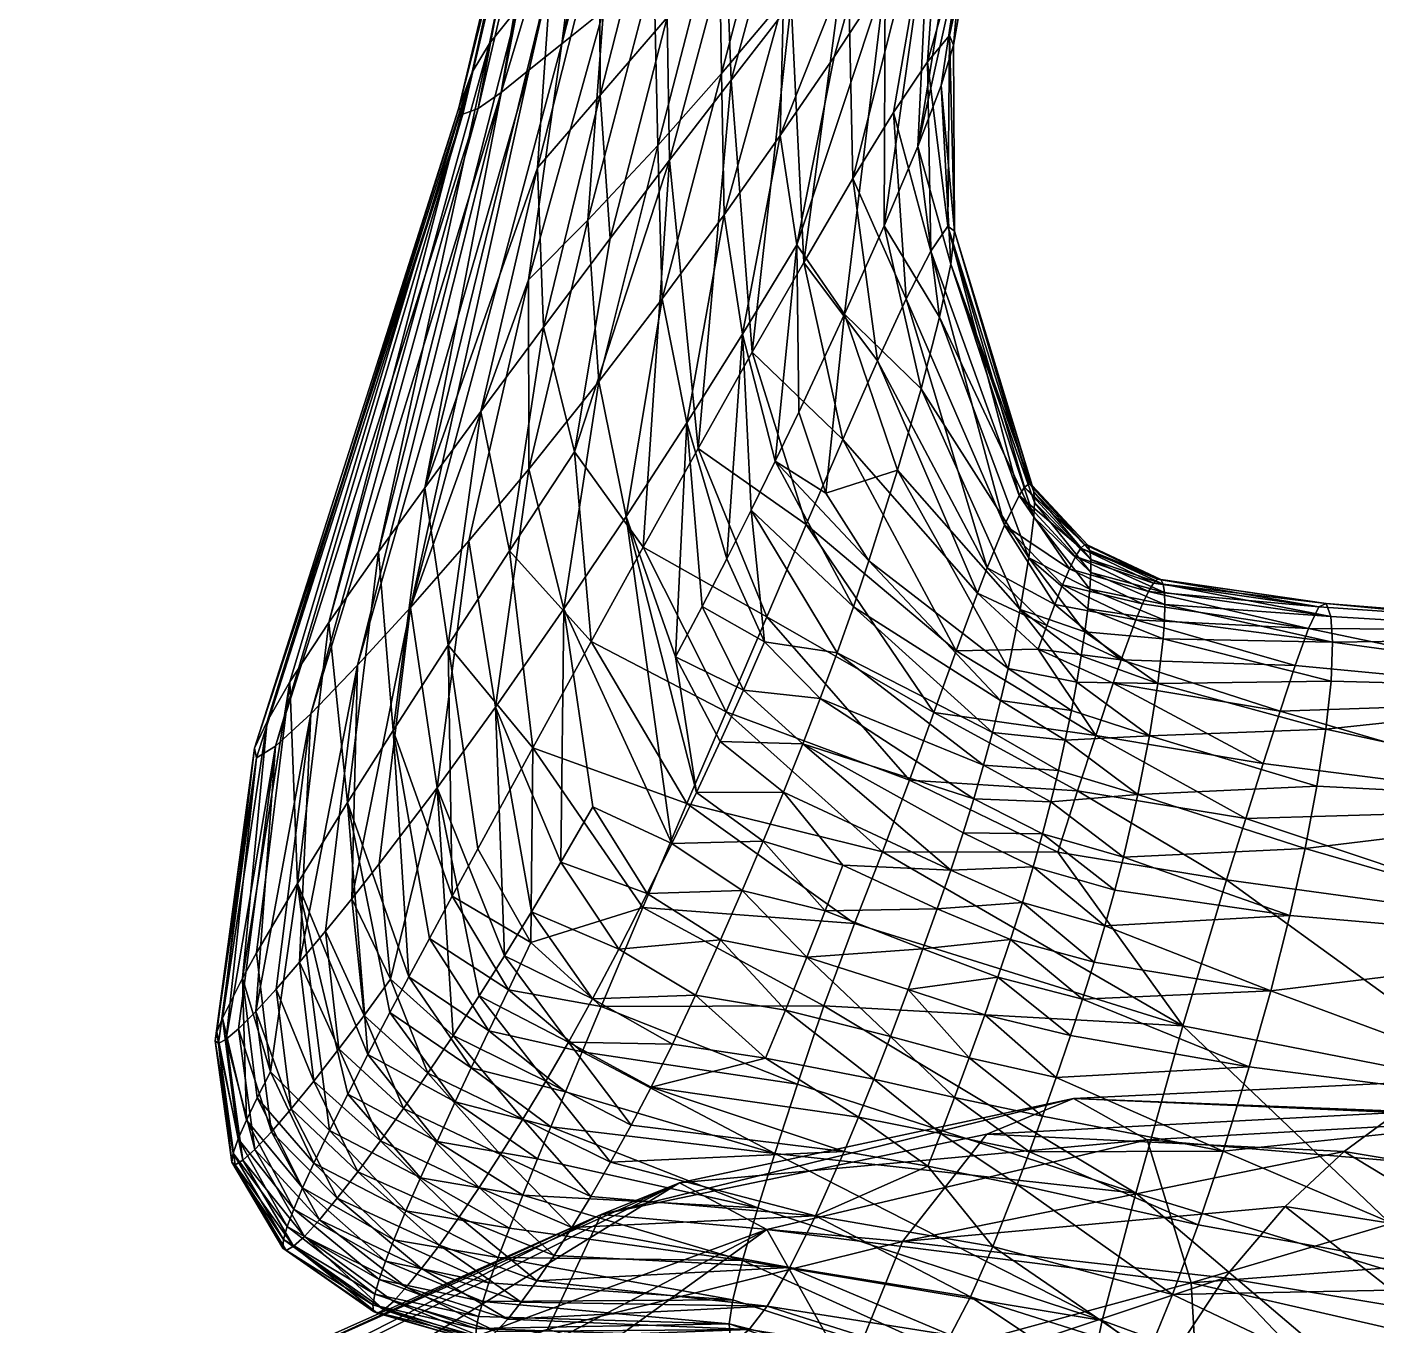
# Model space of a CAD drawing. Extents: x -12.5 to 6.2, y -8.7 to 9.9.
# Drawn here: x -10.926 to -9.309, y -1.106 to 0.45 of the extents above; entities that cross this region are included whole.
import ezdxf

# ---------------------------------------------------------------- set-up
doc = ezdxf.new("R2010")
doc.units = 0
doc.layers.add('OBJ001', color=253, linetype='CONTINUOUS')

# ---------------------------------------------------------------- blocks, each defined once
blk = doc.blocks.new('OBJECT__0')
at = {"layer": 'OBJ001', "color": 253}
mesh = blk.add_polyface(dxfattribs=at)
corners = [(-9.872267, 0.124284, -5.725102), (-9.754436, -0.147262, -5.698714), (-9.775391, -0.198514, -5.782988), (-9.906649, 0.04991, -5.815038), (-9.826219, 0.70422, -5.703445), (-9.887746, 0.347299, -5.71381), (-9.936224, 0.268177, -5.801854), (-9.942705, 0.564063, -5.870748), (-9.887442, 0.777776, -5.874306), (-9.822484, 0.21134, -5.506676), (-9.846994, 0.40839, -5.608108), (-9.820407, 0.439757, -5.490542), (-9.842976, 0.181325, -5.620259), (-9.737098, -0.111833, -5.605608), (-9.730367, -0.101883, -5.557552), (-9.790155, 0.607119, -5.487149), (-9.756562, 0.772588, -5.485743), (-9.818706, 0.16583, -5.281131), (-9.814587, 0.205138, -5.391567), (-9.830245, 0.379681, -5.258142), (-9.815495, 0.428384, -5.370995), (-9.721516, -0.099703, -5.460986), (-9.725158, -0.097813, -5.509243), (-9.718751, -0.120018, -5.366198), (-9.719397, -0.107222, -5.413174), (-9.804874, 0.548971, -5.25709), (-9.786304, 0.595266, -5.368842), (-9.730666, 0.907483, -5.262566), (-9.75234, 0.762653, -5.370035), (-9.85456, 0.016049, -5.085763), (-9.832313, 0.101915, -5.180004), (-9.898805, 0.211799, -5.067157), (-9.858541, 0.306664, -5.158169), (-9.719531, -0.1377, -5.320493), (-9.725207, -0.186472, -5.233083), (-9.800114, 0.666654, -5.16003), (-9.844839, 0.591577, -5.068467), (-9.792981, 0.797734, -5.066826), (-9.882618, -0.081258, -5.00405), (-9.946138, 0.105695, -4.989202), (-9.89751, 0.507624, -4.990324), (-9.838696, 0.727135, -4.985512), (-9.893756, 0.647723, -4.916648)]
mesh.append_faces([[corners[k] for k in face] for face in [(0, 1, 2), (2, 3, 0), (4, 5, 6), (4, 7, 8), (9, 10, 11), (12, 10, 9), (12, 5, 10), (0, 5, 12), (12, 13, 1), (1, 0, 12), (9, 14, 13), (13, 12, 9), (15, 11, 10), (4, 16, 15), (10, 5, 4), (4, 15, 10), (17, 18, 19), (20, 19, 18), (18, 11, 20), (9, 11, 18), (18, 21, 22), (22, 14, 9), (22, 9, 18), (17, 23, 24), (24, 21, 18), (24, 18, 17), (25, 26, 27), (26, 15, 28), (20, 11, 26), (15, 26, 11), (19, 20, 25), (26, 25, 20), (29, 30, 31), (32, 31, 30), (30, 17, 32), (19, 32, 17), (33, 23, 17), (33, 17, 30), (34, 33, 30), (34, 30, 29), (25, 35, 32), (32, 19, 25), (35, 36, 32), (31, 32, 36), (36, 35, 37), (38, 29, 39), (36, 40, 31), (40, 36, 41), (41, 42, 40)]])
mesh = blk.add_polyface(dxfattribs=at)
corners = [(-10.357681, 0.371314, -5.16264), (-10.324139, 0.39865, -5.060157), (-10.243895, 0.750991, -5.085582), (-10.385517, 0.35227, -5.276878), (-10.300426, 0.717692, -5.286845), (-10.403819, 0.345656, -5.391232), (-10.317416, 0.713368, -5.392023), (-10.408372, 0.35312, -5.506808), (-10.321628, 0.719179, -5.498384), (-10.305796, 0.751756, -5.687212), (-10.392472, 0.395902, -5.710828), (-10.371652, 0.430274, -5.813048), (-10.291758, 0.776066, -5.783026), (-10.338043, 0.47209, -5.903534), (-10.267258, 0.804578, -5.870675), (-10.29779, 0.515978, -5.967305), (-10.239957, 0.574862, -6.016497), (-10.314291, 0.281069, -6.010113), (-10.201192, 0.856043, -5.963704), (-10.15881, 0.461306, -6.041862), (-10.168622, 0.645489, -6.043569), (-10.090163, 0.724045, -6.047972), (-10.238983, 0.368278, -6.036108), (-9.987285, 0.830549, -6.014533), (-10.016634, 0.627375, -5.993024), (-10.088055, 0.543778, -6.027273), (-10.021196, 0.794954, -6.030839), (-10.156075, 0.290146, -6.011989), (-10.082235, 0.386432, -5.981436), (-9.942705, 0.564063, -5.870748), (-9.995221, 0.167732, -5.883202), (-10.010309, 0.478888, -5.934094), (-9.949182, 0.706251, -5.941526), (-9.887442, 0.777776, -5.874306), (-9.936224, 0.268177, -5.801854), (-9.826219, 0.70422, -5.703445), (-9.95869, 0.414338, -4.925183), (-9.89751, 0.507624, -4.990324), (-9.893756, 0.647723, -4.916648), (-10.023253, 0.3198, -4.8784), (-10.019585, 0.48276, -4.833057), (-9.889042, 0.810229, -4.864254), (-9.951045, 0.738647, -4.828201), (-10.169913, 0.307959, -4.823442), (-10.093687, 0.394064, -4.818085), (-10.096958, 0.591144, -4.815442), (-10.02324, 0.662548, -4.810778), (-10.174918, 0.520756, -4.847275), (-10.235226, 0.469801, -4.901889), (-10.25397, 0.218224, -4.85209), (-10.073409, 0.858407, -4.855932), (-10.142106, 0.814711, -4.900904), (-10.195277, 0.783571, -4.96674), (-10.214494, 0.771342, -5.00441), (-10.285008, 0.429828, -4.975474)]
mesh.append_faces([[corners[k] for k in face] for face in [(0, 1, 2), (3, 0, 4), (2, 4, 0), (5, 3, 6), (4, 6, 3), (7, 6, 8), (5, 6, 7), (9, 10, 8), (7, 8, 10), (11, 9, 12), (10, 9, 11), (13, 12, 14), (11, 12, 13), (15, 16, 17), (13, 14, 15), (18, 16, 15), (19, 20, 21), (22, 20, 19), (22, 16, 20), (17, 16, 22), (23, 24, 25), (25, 21, 26), (19, 21, 25), (27, 19, 25), (28, 25, 24), (27, 25, 28), (29, 30, 31), (31, 24, 32), (28, 24, 31), (29, 32, 33), (31, 32, 29), (34, 29, 35), (36, 37, 38), (39, 38, 40), (41, 40, 38), (41, 42, 40), (39, 36, 38), (43, 44, 45), (46, 45, 44), (44, 40, 46), (42, 46, 40), (47, 48, 49), (45, 47, 43), (50, 47, 45), (51, 48, 47), (52, 53, 54), (52, 54, 48), (1, 54, 2), (53, 2, 54)]])
mesh = blk.add_polyface(dxfattribs=at)
corners = [(-10.324139, 0.39865, -5.060157), (-10.357681, 0.371314, -5.16264), (-10.529864, -0.315292, -5.054358), (-10.385517, 0.35227, -5.276878), (-10.585969, -0.373543, -5.155234), (-10.403819, 0.345656, -5.391232), (-10.628092, -0.412149, -5.270408), (-10.408372, 0.35312, -5.506808), (-10.653335, -0.414507, -5.505053), (-10.638458, -0.382485, -5.613628), (-10.392472, 0.395902, -5.710828), (-10.564308, -0.263932, -5.815368), (-10.371652, 0.430274, -5.813048), (-10.338043, 0.47209, -5.903534), (-10.504846, -0.179207, -5.899652), (-10.314291, 0.281069, -6.010113), (-10.449275, -0.102379, -5.953142), (-10.29779, 0.515978, -5.967305), (-10.26984, -0.05954, -6.01801), (-10.306899, 0.090102, -6.017707), (-10.227136, 0.196425, -6.024228), (-10.238983, 0.368278, -6.036108), (-10.382164, -0.011158, -5.993303), (-10.15881, 0.461306, -6.041862), (-10.156075, 0.290146, -6.011989), (-10.082235, 0.386432, -5.981436), (-10.12184, -0.055448, -5.996726), (-9.948233, -0.044451, -5.898862), (-10.056872, 0.060081, -5.94806), (-9.995221, 0.167732, -5.883202), (-10.010309, 0.478888, -5.934094), (-9.872267, 0.124284, -5.725102), (-9.936224, 0.268177, -5.801854), (-9.887746, 0.347299, -5.71381), (-9.906649, 0.04991, -5.815038), (-9.942705, 0.564063, -5.870748), (-9.898805, 0.211799, -5.067157), (-9.946138, 0.105695, -4.989202), (-9.85456, 0.016049, -5.085763), (-10.003342, 0.189002, -4.929626), (-9.89751, 0.507624, -4.990324), (-10.00092, -0.011706, -4.924395), (-9.95869, 0.414338, -4.925183), (-10.135218, -0.024598, -4.857617), (-10.068483, 0.081742, -4.885245), (-10.090552, 0.224914, -4.84873), (-10.023253, 0.3198, -4.8784), (-10.029216, -0.070396, -4.899246), (-10.019585, 0.48276, -4.833057), (-10.164837, 0.124202, -4.836028), (-10.093687, 0.394064, -4.818085), (-10.240866, 0.025015, -4.841839), (-10.169913, 0.307959, -4.823442), (-10.325068, 0.146937, -4.900095), (-10.25397, 0.218224, -4.85209), (-10.235226, 0.469801, -4.901889), (-10.174918, 0.520756, -4.847275), (-10.324725, -0.080237, -4.868006), (-10.285008, 0.429828, -4.975474), (-10.466456, -0.245923, -4.974524)]
mesh.append_faces([[corners[k] for k in face] for face in [(0, 1, 2), (1, 3, 4), (3, 5, 6), (7, 8, 5), (9, 7, 10), (11, 10, 12), (13, 14, 12), (15, 16, 17), (16, 13, 17), (14, 13, 16), (18, 19, 20), (19, 15, 21), (22, 15, 19), (20, 21, 23), (19, 21, 20), (18, 20, 24), (25, 26, 24), (20, 23, 24), (27, 28, 29), (28, 25, 30), (26, 25, 28), (30, 29, 28), (31, 32, 33), (34, 32, 31), (34, 29, 32), (32, 29, 35), (36, 37, 38), (39, 37, 40), (39, 41, 37), (40, 42, 39), (37, 36, 40), (43, 44, 45), (46, 45, 44), (44, 39, 46), (42, 46, 39), (47, 39, 44), (48, 45, 46), (45, 49, 43), (49, 45, 50), (48, 50, 45), (51, 49, 52), (50, 52, 49), (53, 54, 55), (54, 52, 56), (52, 54, 51), (54, 53, 57), (53, 58, 59), (53, 55, 58), (58, 0, 59)]])
mesh = blk.add_polyface(dxfattribs=at)
corners = [(-10.59938, -0.6714, -5.10486), (-10.529864, -0.315292, -5.054358), (-10.585969, -0.373543, -5.155234), (-10.357681, 0.371314, -5.16264), (-10.628092, -0.412149, -5.270408), (-10.385517, 0.35227, -5.276878), (-10.651177, -0.426283, -5.386968), (-10.403819, 0.345656, -5.391232), (-10.653335, -0.414507, -5.505053), (-10.66783, -0.690252, -5.670488), (-10.638458, -0.382485, -5.613628), (-10.610927, -0.335131, -5.713486), (-10.392472, 0.395902, -5.710828), (-10.408372, 0.35312, -5.506808), (-10.542025, -0.479846, -5.899917), (-10.564308, -0.263932, -5.815368), (-10.504846, -0.179207, -5.899652), (-10.601828, -0.576708, -5.818755), (-10.371652, 0.430274, -5.813048), (-10.421527, -0.291282, -5.988183), (-10.449275, -0.102379, -5.953142), (-10.382164, -0.011158, -5.993303), (-10.487263, -0.393367, -5.950463), (-10.385671, -0.535342, -6.01109), (-10.416433, -0.592133, -5.992701), (-10.314291, 0.281069, -6.010113), (-10.135101, -0.480794, -6.070008), (-10.319695, -0.414099, -6.035318), (-10.249861, -0.28658, -6.041361), (-10.347826, -0.178071, -6.011422), (-10.306899, 0.090102, -6.017707), (-10.26984, -0.05954, -6.01801), (-10.08796, -0.371274, -6.054461), (-10.187562, -0.173662, -6.028352), (-10.156075, 0.290146, -6.011989), (-10.282528, -0.247544, -4.852479), (-10.208074, -0.136758, -4.846323), (-10.240866, 0.025015, -4.841839), (-10.164837, 0.124202, -4.836028), (-10.247978, -0.485004, -4.84582), (-10.153172, -0.528872, -4.832181), (-10.434708, -0.462132, -4.918291), (-10.364518, -0.365449, -4.877574), (-10.396544, -0.166176, -4.910994), (-10.324725, -0.080237, -4.868006), (-10.286232, -0.551279, -4.857506), (-10.25397, 0.218224, -4.85209), (-10.325068, 0.146937, -4.900095), (-10.536892, -0.595145, -5.016225), (-10.503852, -0.553124, -4.97926), (-10.466456, -0.245923, -4.974524), (-10.324139, 0.39865, -5.060157)]
mesh.append_faces([[corners[k] for k in face] for face in [(0, 1, 2), (2, 1, 3), (4, 2, 5), (6, 4, 7), (7, 8, 6), (9, 10, 11), (12, 11, 10), (10, 8, 13), (14, 15, 16), (17, 15, 14), (17, 11, 15), (11, 12, 15), (18, 16, 15), (19, 20, 21), (22, 20, 19), (22, 16, 20), (14, 16, 22), (19, 23, 24), (24, 22, 19), (25, 21, 20), (26, 27, 28), (29, 30, 31), (29, 21, 30), (19, 21, 29), (27, 19, 29), (23, 19, 27), (28, 29, 31), (27, 29, 28), (32, 28, 33), (31, 34, 33), (33, 28, 31), (35, 36, 37), (38, 37, 36), (35, 39, 40), (40, 36, 35), (41, 42, 43), (44, 43, 42), (42, 35, 44), (37, 44, 35), (45, 39, 35), (45, 35, 42), (44, 37, 46), (43, 44, 47), (48, 49, 50), (48, 50, 1), (49, 41, 50), (43, 50, 41), (50, 43, 47), (1, 50, 51)]])
mesh = blk.add_polyface(dxfattribs=at)
corners = [(-10.039201, -0.257097, -6.01897), (-10.187562, -0.173662, -6.028352), (-10.12184, -0.055448, -5.996726), (-10.08796, -0.371274, -6.054461), (-10.135101, -0.480794, -6.070008), (-10.249861, -0.28658, -6.041361), (-9.900781, -0.539002, -6.024479), (-9.868272, -0.452847, -5.993863), (-10.156075, 0.290146, -6.011989), (-9.992066, -0.146318, -5.966542), (-10.056872, 0.060081, -5.94806), (-9.948233, -0.044451, -5.898862), (-9.839038, -0.371885, -5.949465), (-9.81249, -0.298121, -5.892798), (-9.995221, 0.167732, -5.883202), (-9.906649, 0.04991, -5.815038), (-9.946138, 0.105695, -4.989202), (-10.00092, -0.011706, -4.924395), (-9.968775, -0.108858, -4.922766), (-9.917103, -0.190224, -4.934261), (-9.882618, -0.081258, -5.00405), (-10.067549, -0.345098, -4.843112), (-10.042186, -0.28705, -4.856143), (-10.116923, -0.244722, -4.849771), (-10.087461, -0.187443, -4.861833), (-10.058191, -0.129253, -4.878338), (-9.975386, -0.35525, -4.86291), (-9.955171, -0.300417, -4.882406), (-9.996265, -0.409497, -4.847986), (-10.029216, -0.070396, -4.899246), (-9.935666, -0.245134, -4.906281), (-9.779628, -0.435193, -5.008951), (-9.791355, -0.475246, -4.989766), (-10.068483, 0.081742, -4.885245), (-10.003342, 0.189002, -4.929626), (-10.135218, -0.024598, -4.857617), (-10.148821, -0.305295, -4.841702), (-10.123751, -0.46767, -4.830703), (-10.095234, -0.406473, -4.834302), (-10.019452, -0.467417, -4.837224), (-10.04371, -0.525977, -4.831952), (-9.81897, -0.560721, -4.961769), (-10.208074, -0.136758, -4.846323), (-10.164837, 0.124202, -4.836028), (-10.153172, -0.528872, -4.832181)]
mesh.append_faces([[corners[k] for k in face] for face in [(0, 1, 2), (3, 1, 0), (4, 5, 3), (6, 4, 3), (7, 3, 0), (6, 3, 7), (8, 2, 1), (9, 10, 11), (9, 2, 10), (0, 2, 9), (12, 0, 9), (7, 0, 12), (13, 9, 11), (11, 14, 15), (16, 17, 18), (18, 19, 20), (18, 20, 16), (21, 22, 23), (24, 23, 22), (22, 25, 24), (26, 27, 22), (25, 22, 27), (28, 26, 21), (22, 21, 26), (17, 29, 18), (30, 19, 29), (18, 29, 19), (27, 30, 25), (29, 25, 30), (27, 26, 31), (26, 28, 32), (33, 25, 29), (29, 17, 34), (35, 23, 24), (24, 25, 33), (24, 33, 35), (36, 37, 38), (38, 21, 36), (23, 36, 21), (39, 28, 38), (21, 38, 28), (40, 39, 37), (38, 37, 39), (41, 28, 39), (42, 35, 43), (42, 37, 36), (36, 23, 35), (36, 35, 42), (44, 37, 42)]])
mesh = blk.add_polyface(dxfattribs=at)
corners = [(-9.694402, -0.242227, -5.751519), (-9.775391, -0.198514, -5.782988), (-9.754436, -0.147262, -5.698714), (-9.703902, -0.267597, -5.789911), (-9.78691, -0.228659, -5.821411), (-9.714124, -0.295996, -5.826794), (-9.948233, -0.044451, -5.898862), (-9.906649, 0.04991, -5.815038), (-9.81249, -0.298121, -5.892798), (-9.663176, -0.17491, -5.574292), (-9.737098, -0.111833, -5.605608), (-9.730367, -0.101883, -5.557552), (-9.669419, -0.184804, -5.620201), (-9.676787, -0.199637, -5.66532), (-9.581998, -0.226708, -5.627084), (-9.589042, -0.241585, -5.672358), (-9.575953, -0.216644, -5.581035), (-9.685151, -0.218924, -5.709208), (-9.596978, -0.260791, -5.716391), (-9.650924, -0.188632, -5.391435), (-9.719397, -0.107222, -5.413174), (-9.718751, -0.120018, -5.366198), (-9.652101, -0.177601, -5.436378), (-9.721516, -0.099703, -5.460986), (-9.654513, -0.171425, -5.482067), (-9.567223, -0.212428, -5.488639), (-9.564535, -0.217979, -5.442905), (-9.725158, -0.097813, -5.509243), (-9.658195, -0.170428, -5.528155), (-9.57102, -0.211869, -5.534793), (-9.658123, -0.275317, -5.224027), (-9.654565, -0.247771, -5.263813), (-9.725207, -0.186472, -5.233083), (-9.652171, -0.22397, -5.305062), (-9.719531, -0.1377, -5.320493), (-9.562897, -0.261082, -5.311439), (-9.564503, -0.283466, -5.270142), (-9.650954, -0.204171, -5.347643), (-9.562927, -0.228155, -5.397922), (-9.562378, -0.242586, -5.354077), (-9.735698, -0.248459, -5.154469), (-9.85456, 0.016049, -5.085763), (-9.882618, -0.081258, -5.00405), (-9.750327, -0.319125, -5.086833), (-9.917103, -0.190224, -4.934261), (-9.935666, -0.245134, -4.906281), (-9.759272, -0.357444, -5.057145)]
mesh.append_faces([[corners[k] for k in face] for face in [(0, 1, 2), (3, 1, 0), (3, 4, 1), (5, 4, 3), (4, 6, 7), (8, 6, 4), (1, 4, 7), (9, 10, 11), (12, 10, 9), (13, 10, 12), (14, 13, 12), (15, 13, 14), (16, 12, 9), (14, 12, 16), (13, 2, 10), (17, 2, 13), (0, 2, 17), (18, 0, 17), (15, 17, 13), (18, 17, 15), (19, 20, 21), (22, 20, 19), (22, 23, 20), (24, 23, 22), (24, 22, 25), (22, 19, 26), (24, 27, 23), (28, 27, 24), (28, 11, 27), (9, 11, 28), (29, 9, 28), (16, 9, 29), (28, 24, 29), (30, 31, 32), (31, 33, 32), (34, 32, 33), (33, 31, 35), (31, 30, 36), (33, 37, 34), (37, 21, 34), (19, 21, 37), (19, 37, 38), (37, 33, 39), (32, 40, 30), (40, 32, 41), (40, 41, 42), (43, 40, 42), (43, 42, 44), (44, 45, 46)]])
mesh = blk.add_polyface(dxfattribs=at)
corners = [(-9.900781, -0.539002, -6.024479), (-9.868272, -0.452847, -5.993863), (-9.690806, -0.539287, -6.006044), (-9.645247, -0.399553, -5.904631), (-9.839038, -0.371885, -5.949465), (-9.81249, -0.298121, -5.892798), (-9.666885, -0.465835, -5.96117), (-9.488275, -0.572612, -6.053051), (-9.992066, -0.146318, -5.966542), (-9.614661, -0.308852, -5.797417), (-9.714124, -0.295996, -5.826794), (-9.703902, -0.267597, -5.789911), (-9.624246, -0.336635, -5.83462), (-9.694402, -0.242227, -5.751519), (-9.78691, -0.228659, -5.821411), (-9.596978, -0.260791, -5.716391), (-9.68164, -0.40515, -5.095648), (-9.67424, -0.369316, -5.123945), (-9.759272, -0.357444, -5.057145), (-9.750327, -0.319125, -5.086833), (-9.667856, -0.335523, -5.15504), (-9.735698, -0.248459, -5.154469), (-9.580809, -0.399854, -5.130296), (-9.594608, -0.470219, -5.077779), (-9.662485, -0.304087, -5.188543), (-9.658123, -0.275317, -5.224027), (-9.570758, -0.336999, -5.19484), (-9.917103, -0.190224, -4.934261), (-9.720054, -0.556722, -5.017548), (-9.708954, -0.51735, -5.032003), (-9.804133, -0.515996, -4.974165), (-9.791355, -0.475246, -4.989766), (-9.69886, -0.478853, -5.049967), (-9.779628, -0.435193, -5.008951), (-9.612055, -0.54547, -5.038979), (-9.622239, -0.584752, -5.024863), (-9.689761, -0.441355, -5.071259), (-9.768937, -0.395813, -5.03148), (-9.935666, -0.245134, -4.906281), (-9.955171, -0.300417, -4.882406), (-9.975386, -0.35525, -4.86291), (-9.996265, -0.409497, -4.847986), (-9.733029, -0.5998, -5.00613), (-9.81897, -0.560721, -4.961769)]
mesh.append_faces([[corners[k] for k in face] for face in [(0, 1, 2), (3, 4, 5), (6, 4, 3), (6, 1, 4), (2, 1, 6), (2, 6, 7), (4, 8, 5), (9, 10, 11), (12, 10, 9), (9, 11, 13), (5, 14, 10), (10, 12, 3), (10, 3, 5), (9, 13, 15), (16, 17, 18), (19, 18, 17), (17, 20, 19), (21, 19, 20), (20, 17, 22), (23, 22, 16), (17, 16, 22), (20, 24, 21), (24, 25, 21), (25, 24, 26), (22, 26, 20), (24, 20, 26), (27, 18, 19), (28, 29, 30), (31, 30, 29), (29, 32, 31), (33, 31, 32), (32, 29, 34), (35, 29, 28), (34, 29, 35), (32, 36, 33), (37, 33, 36), (36, 16, 37), (18, 37, 16), (16, 36, 23), (34, 23, 32), (36, 32, 23), (37, 18, 38), (38, 39, 37), (33, 37, 39), (31, 33, 40), (30, 31, 41), (42, 28, 43), (30, 43, 28), (30, 41, 43)]])
mesh = blk.add_polyface(dxfattribs=at)
corners = [(-9.444333, -0.433219, -5.933884), (-9.465205, -0.498782, -5.999514), (-9.645247, -0.399553, -5.904631), (-9.028955, -0.486325, -5.992498), (-9.424084, -0.370223, -5.855656), (-9.406214, -0.315565, -5.77411), (-8.985682, -0.355358, -5.825367), (-9.624246, -0.336635, -5.83462), (-9.614661, -0.308852, -5.797417), (-9.390255, -0.271072, -5.681688), (-9.377732, -0.245057, -5.583531), (-8.95907, -0.273766, -5.627879), (-9.596978, -0.260791, -5.716391), (-9.589042, -0.241585, -5.672358), (-9.581998, -0.226708, -5.627084), (-9.575953, -0.216644, -5.581035), (-9.368872, -0.241018, -5.484601), (-9.363418, -0.256624, -5.388057), (-8.944514, -0.281946, -5.422693), (-9.564535, -0.217979, -5.442905), (-9.567223, -0.212428, -5.488639), (-9.652101, -0.177601, -5.436378), (-9.562927, -0.228155, -5.397922), (-9.650924, -0.188632, -5.391435), (-9.57102, -0.211869, -5.534793), (-9.654513, -0.171425, -5.482067), (-9.361208, -0.287605, -5.296377), (-9.363182, -0.334214, -5.210462), (-8.936283, -0.345307, -5.238733), (-9.564503, -0.283466, -5.270142), (-9.562897, -0.261082, -5.311439), (-9.654565, -0.247771, -5.263813), (-9.570758, -0.336999, -5.19484), (-9.658123, -0.275317, -5.224027), (-9.562378, -0.242586, -5.354077), (-9.650954, -0.204171, -5.347643), (-9.652171, -0.22397, -5.305062), (-9.369496, -0.391676, -5.13732), (-9.380086, -0.460276, -5.074449), (-8.955849, -0.481953, -5.097033), (-9.580809, -0.399854, -5.130296), (-9.594608, -0.470219, -5.077779)]
mesh.append_faces([[corners[k] for k in face] for face in [(0, 1, 2), (3, 0, 4), (4, 5, 6), (4, 6, 3), (4, 0, 7), (2, 7, 0), (4, 7, 8), (8, 5, 4), (6, 5, 9), (9, 10, 11), (9, 11, 6), (5, 8, 12), (12, 13, 9), (12, 9, 5), (9, 13, 14), (14, 15, 10), (14, 10, 9), (11, 10, 16), (16, 17, 18), (16, 18, 11), (19, 20, 21), (22, 19, 23), (20, 24, 25), (10, 15, 24), (24, 20, 16), (24, 16, 10), (16, 20, 19), (19, 22, 17), (19, 17, 16), (18, 17, 26), (26, 27, 28), (26, 28, 18), (29, 30, 31), (32, 29, 33), (34, 22, 35), (30, 34, 36), (17, 22, 34), (34, 30, 26), (34, 26, 17), (26, 30, 29), (29, 32, 27), (29, 27, 26), (28, 27, 37), (37, 38, 39), (37, 39, 28), (32, 40, 37), (32, 37, 27), (40, 41, 38), (40, 38, 37)]])
mesh = blk.add_polyface(dxfattribs=at)
corners = [(-10.628092, -0.412149, -5.270408), (-10.672548, -0.751046, -5.272184), (-10.652048, -0.730552, -5.212535), (-10.627477, -0.703781, -5.156693), (-10.585969, -0.373543, -5.155234), (-10.59938, -0.6714, -5.10486), (-10.56823, -0.63399, -5.057062), (-10.529864, -0.315292, -5.054358), (-10.609537, -0.847204, -5.160485), (-10.582416, -0.813827, -5.108212), (-10.552361, -0.775243, -5.059902), (-10.50234, -0.88561, -5.064532), (-10.633273, -0.874775, -5.216669), (-10.687245, -0.763594, -5.330509), (-10.651177, -0.426283, -5.386968), (-10.610927, -0.335131, -5.713486), (-10.650971, -0.659978, -5.71881), (-10.66783, -0.690252, -5.670488), (-10.634351, -0.802598, -5.724133), (-10.650278, -0.83374, -5.675564), (-10.412792, -0.838847, -5.928768), (-10.517447, -0.782054, -5.877656), (-10.491067, -0.731612, -5.917536), (-10.601828, -0.576708, -5.818755), (-10.54179, -0.829518, -5.832813), (-10.563572, -0.873157, -5.783466), (-10.542025, -0.479846, -5.899917), (-10.349033, -0.704208, -6.009565), (-10.443704, -0.642713, -5.971048), (-10.416433, -0.592133, -5.992701), (-10.372606, -0.753741, -5.986117), (-10.468303, -0.68867, -5.946028), (-10.39361, -0.79806, -5.959177), (-10.487263, -0.393367, -5.950463), (-10.434708, -0.462132, -4.918291), (-10.384157, -0.711553, -4.917929), (-10.35388, -0.663635, -4.893726), (-10.415201, -0.759193, -4.94822), (-10.445521, -0.804431, -4.983004), (-10.331711, -0.859323, -4.948392), (-10.536892, -0.595145, -5.016225), (-10.490279, -0.691787, -4.981045), (-10.503852, -0.553124, -4.97926), (-10.522134, -0.735161, -5.018549), (-10.474732, -0.846791, -5.021908)]
mesh.append_faces([[corners[k] for k in face] for face in [(0, 1, 2), (2, 3, 4), (2, 4, 0), (4, 3, 5), (5, 6, 7), (8, 9, 3), (5, 3, 9), (9, 10, 5), (6, 5, 10), (10, 9, 11), (2, 1, 12), (12, 8, 2), (3, 2, 8), (13, 0, 14), (15, 16, 17), (18, 17, 16), (19, 17, 18), (20, 21, 22), (16, 15, 23), (23, 24, 25), (18, 16, 23), (23, 25, 18), (26, 22, 21), (21, 24, 23), (21, 23, 26), (27, 28, 29), (30, 28, 27), (30, 31, 28), (32, 31, 30), (32, 22, 31), (20, 22, 32), (33, 28, 31), (31, 22, 26), (31, 26, 33), (29, 28, 33), (34, 35, 36), (37, 38, 39), (7, 6, 40), (41, 38, 37), (34, 42, 41), (37, 35, 34), (34, 41, 37), (10, 43, 6), (40, 6, 43), (43, 41, 40), (42, 40, 41), (44, 38, 43), (41, 43, 38), (43, 10, 44)]])
mesh = blk.add_polyface(dxfattribs=at)
corners = [(-10.322152, -0.6478, -6.029495), (-10.416433, -0.592133, -5.992701), (-10.385671, -0.535342, -6.01109), (-10.349033, -0.704208, -6.009565), (-10.260734, -0.778836, -6.014122), (-10.372606, -0.753741, -5.986117), (-10.237887, -0.724181, -6.03551), (-10.188187, -0.605534, -6.063628), (-10.319695, -0.414099, -6.035318), (-10.135101, -0.480794, -6.070008), (-9.971034, -0.723639, -6.031625), (-10.00279, -0.817582, -6.004846), (-9.934464, -0.624916, -6.038065), (-9.900781, -0.539002, -6.024479), (-10.182778, -0.588711, -4.838279), (-10.153172, -0.528872, -4.832181), (-10.247978, -0.485004, -4.84582), (-10.069062, -0.585492, -4.832206), (-10.04371, -0.525977, -4.831952), (-10.123751, -0.46767, -4.830703), (-10.094825, -0.64438, -4.837533), (-9.94821, -0.554797, -4.865066), (-9.81897, -0.560721, -4.961769), (-10.019452, -0.467417, -4.837224), (-9.991366, -0.665224, -4.866608), (-9.969499, -0.609652, -4.863171), (-9.835054, -0.607137, -4.954113), (-9.870186, -0.704145, -4.953418), (-9.852313, -0.655406, -4.95143), (-10.35388, -0.663635, -4.893726), (-10.384157, -0.711553, -4.917929), (-10.277281, -0.767168, -4.88995), (-10.248446, -0.715063, -4.868155), (-10.321539, -0.610788, -4.873584), (-10.152614, -0.769588, -4.867085), (-10.216918, -0.655594, -4.850788), (-10.286232, -0.551279, -4.857506), (-10.124774, -0.710651, -4.84964), (-10.041101, -0.786293, -4.892462), (-10.017031, -0.728908, -4.876748), (-9.891269, -0.760189, -4.961233), (-10.364518, -0.365449, -4.877574), (-10.434708, -0.462132, -4.918291)]
mesh.append_faces([[corners[k] for k in face] for face in [(0, 1, 2), (3, 1, 0), (4, 5, 3), (6, 3, 0), (4, 3, 6), (7, 8, 9), (7, 6, 0), (0, 2, 8), (0, 8, 7), (10, 6, 7), (11, 6, 10), (12, 7, 9), (10, 7, 12), (12, 9, 13), (14, 15, 16), (17, 18, 15), (19, 15, 18), (20, 17, 14), (15, 14, 17), (21, 22, 23), (23, 18, 21), (24, 17, 20), (25, 17, 24), (25, 18, 17), (21, 18, 25), (21, 25, 26), (27, 28, 24), (25, 24, 28), (29, 30, 31), (31, 32, 29), (33, 29, 32), (32, 31, 34), (32, 35, 33), (36, 33, 35), (35, 14, 36), (16, 36, 14), (37, 20, 35), (14, 35, 20), (34, 37, 32), (35, 32, 37), (38, 37, 34), (39, 37, 38), (39, 20, 37), (24, 20, 39), (40, 24, 39), (27, 24, 40), (41, 33, 36), (29, 33, 41), (29, 41, 42)]])
mesh = blk.add_polyface(dxfattribs=at)
corners = [(-10.653335, -0.414507, -5.505053), (-10.698499, -0.754916, -5.509962), (-10.700461, -0.765725, -5.450366), (-10.696786, -0.768761, -5.390243), (-10.651177, -0.426283, -5.386968), (-10.687245, -0.763594, -5.330509), (-10.672548, -0.751046, -5.272184), (-10.628092, -0.412149, -5.270408), (-10.676728, -0.914104, -5.394795), (-10.667377, -0.908766, -5.33499), (-10.653107, -0.89586, -5.276541), (-10.678886, -0.900037, -5.514623), (-10.680496, -0.911052, -5.45497), (-10.638458, -0.382485, -5.613628), (-10.66783, -0.690252, -5.670488), (-10.691998, -0.738296, -5.565681), (-10.663235, -0.860699, -5.62425), (-10.672927, -0.883045, -5.570426), (-10.650278, -0.83374, -5.675564), (-11.517447, -1.054687, -8.576511), (-11.575253, -1.002811, -8.694414), (-11.611422, -0.838458, -8.563437), (-11.660702, -0.785732, -8.682815), (-11.631767, -1.000809, -8.81889), (-11.714834, -0.781707, -8.806753), (-11.728195, -0.596631, -8.681129), (-11.754498, -0.436759, -8.562163), (-11.569912, -0.921999, -8.457279), (-11.643286, -0.705972, -8.455005), (-11.714779, -0.48797, -8.45379), (-11.696916, -0.522396, -8.400761), (-11.667204, -0.605762, -8.301435), (-11.610142, -0.800715, -8.351586), (-11.532799, -1.034376, -8.35686), (-11.723826, -0.443572, -8.350472), (-11.571824, -1.03674, -8.190711), (-11.585774, -0.91212, -8.262202), (-11.643864, -0.759611, -8.181815), (-11.656339, -0.653485, -8.257225), (-11.698879, -0.523382, -8.25894), (-11.709988, -0.481302, -8.303186), (-11.741528, -0.443609, -8.226851), (-11.646414, -0.892386, -8.121336), (-11.737413, -0.541102, -8.155734), (-11.753843, -0.656215, -8.10683), (-11.666857, -1.030673, -8.09092)]
mesh.append_faces([[corners[k] for k in face] for face in [(0, 1, 2), (2, 3, 4), (2, 4, 0), (4, 3, 5), (5, 6, 7), (8, 9, 3), (5, 3, 9), (9, 10, 5), (6, 5, 10), (11, 2, 1), (12, 2, 11), (12, 3, 2), (8, 3, 12), (13, 14, 15), (15, 1, 0), (15, 0, 13), (16, 15, 14), (17, 15, 16), (17, 1, 15), (11, 1, 17), (16, 14, 18), (19, 20, 21), (22, 21, 20), (20, 23, 22), (24, 22, 23), (21, 25, 26), (25, 21, 22), (21, 27, 19), (28, 29, 30), (30, 31, 32), (30, 32, 28), (28, 21, 29), (26, 29, 21), (27, 21, 28), (33, 27, 32), (28, 32, 27), (31, 30, 34), (35, 36, 37), (38, 37, 36), (31, 38, 36), (31, 36, 32), (32, 36, 33), (38, 31, 39), (40, 39, 31), (37, 38, 39), (37, 39, 41), (37, 42, 35), (43, 42, 37), (44, 45, 42)]])
mesh = blk.add_polyface(dxfattribs=at)
corners = [(-9.137794, -0.826713, -6.195593), (-9.203912, -1.068541, -6.148133), (-9.540769, -0.747523, -6.10546), (-9.596924, -0.948075, -6.067841), (-9.078248, -0.628942, -6.132851), (-8.725067, -0.91673, -6.187968), (-9.488275, -0.572612, -6.053051), (-9.690806, -0.539287, -6.006044), (-9.465205, -0.498782, -5.999514), (-9.444333, -0.433219, -5.933884), (-9.028955, -0.486325, -5.992498), (-9.666885, -0.465835, -5.96117), (-9.645247, -0.399553, -5.904631), (-8.955849, -0.481953, -5.097033), (-9.380086, -0.460276, -5.074449), (-9.39429, -0.534798, -5.026435), (-9.41234, -0.615457, -4.993026), (-8.991843, -0.651543, -5.011768), (-9.594608, -0.470219, -5.077779), (-9.612055, -0.54547, -5.038979), (-9.622239, -0.584752, -5.024863), (-9.435384, -0.705781, -4.97418), (-9.461288, -0.796878, -4.972214), (-9.044559, -0.850538, -4.985726), (-9.634167, -0.627666, -5.013779), (-9.647146, -0.671356, -5.006872), (-9.661081, -0.715508, -5.004149), (-9.492614, -0.898009, -4.988699), (-9.522319, -0.986325, -5.022465), (-9.110478, -1.061007, -5.023962), (-9.692751, -0.809441, -5.011646), (-9.724549, -0.898684, -5.038015), (-9.026097, -0.899394, -10.085181), (-9.094743, -0.94037, -10.20428), (-9.284043, -0.85133, -9.974245), (-9.347498, -0.898299, -10.091281), (-9.174331, -1.003023, -10.301342), (-9.418057, -0.964075, -10.188666), (-8.879901, -1.059722, -10.283394), (-9.775801, -0.87743, -9.742633), (-9.876656, -1.006268, -9.949886), (-9.168056, -0.810411, -9.714482), (-8.685298, -0.98589, -9.899968), (-9.671842, -0.834807, -9.501414), (-9.09847, -0.856869, -9.460196), (-8.846635, -0.907128, -9.554164), (-9.583734, -0.88438, -9.274965), (-8.85498, -0.976336, -9.434953), (-9.094014, -0.926307, -9.348661), (-8.882039, -1.068283, -9.332467), (-9.530739, -1.055536, -9.10415)]
mesh.append_faces([[corners[k] for k in face] for face in [(0, 1, 2), (3, 2, 1), (0, 4, 5), (4, 0, 6), (2, 6, 0), (7, 6, 2), (4, 6, 8), (8, 9, 10), (8, 10, 4), (8, 6, 11), (11, 12, 8), (13, 14, 15), (15, 16, 17), (15, 17, 13), (18, 19, 15), (18, 15, 14), (19, 20, 16), (19, 16, 15), (17, 16, 21), (21, 22, 23), (21, 23, 17), (16, 20, 24), (24, 25, 21), (24, 21, 16), (21, 25, 26), (26, 22, 21), (23, 22, 27), (27, 28, 29), (27, 29, 23), (30, 27, 22), (31, 28, 27), (32, 33, 34), (35, 34, 33), (33, 36, 35), (37, 35, 36), (33, 32, 38), (39, 34, 35), (35, 37, 40), (32, 34, 41), (32, 41, 42), (41, 34, 43), (39, 43, 34), (41, 44, 45), (44, 43, 46), (41, 43, 44), (47, 48, 49), (47, 44, 48), (48, 44, 46), (48, 46, 50)]])
mesh = blk.add_polyface(dxfattribs=at)
corners = [(-10.029697, -0.900553, -5.961266), (-10.00279, -0.817582, -6.004846), (-9.596924, -0.948075, -6.067841), (-9.637388, -1.100772, -5.950925), (-9.971034, -0.723639, -6.031625), (-9.934464, -0.624916, -6.038065), (-9.540769, -0.747523, -6.10546), (-9.900781, -0.539002, -6.024479), (-9.690806, -0.539287, -6.006044), (-9.778179, -0.734217, -4.997814), (-9.762381, -0.689138, -4.996332), (-9.870186, -0.704145, -4.953418), (-9.852313, -0.655406, -4.95143), (-9.747165, -0.643981, -4.999027), (-9.835054, -0.607137, -4.954113), (-9.661081, -0.715508, -5.004149), (-9.647146, -0.671356, -5.006872), (-9.675552, -0.75927, -5.005392), (-9.733029, -0.5998, -5.00613), (-9.81897, -0.560721, -4.961769), (-9.634167, -0.627666, -5.013779), (-9.720054, -0.556722, -5.017548), (-9.622239, -0.584752, -5.024863), (-9.461288, -0.796878, -4.972214), (-9.94821, -0.554797, -4.865066), (-9.969499, -0.609652, -4.863171), (-9.830858, -0.876538, -5.032336), (-9.929437, -0.857058, -4.991961), (-9.846245, -0.915743, -5.0526), (-9.911088, -0.811331, -4.974251), (-9.814493, -0.833479, -5.01621), (-9.724549, -0.898684, -5.038015), (-9.709143, -0.856012, -5.022643), (-9.739182, -0.937947, -5.057458), (-9.891269, -0.760189, -4.961233), (-9.796866, -0.78591, -5.004563), (-9.692751, -0.809441, -5.011646), (-9.492614, -0.898009, -4.988699), (-9.522319, -0.986325, -5.022465), (-9.76865, -1.012232, -5.111156), (-9.981075, -0.975322, -5.073868), (-9.347498, -0.898299, -10.091281), (-9.876656, -1.006268, -9.949886), (-9.775801, -0.87743, -9.742633), (-9.671842, -0.834807, -9.501414), (-10.144213, -0.935842, -9.291532), (-9.583734, -0.88438, -9.274965), (-10.039371, -0.99166, -9.095089), (-9.530739, -1.055536, -9.10415)]
mesh.append_faces([[corners[k] for k in face] for face in [(0, 1, 2), (0, 2, 3), (2, 1, 4), (4, 5, 6), (4, 6, 2), (6, 5, 7), (6, 7, 8), (9, 10, 11), (12, 11, 10), (10, 13, 12), (14, 12, 13), (15, 13, 10), (16, 13, 15), (17, 10, 9), (15, 10, 17), (13, 18, 14), (19, 14, 18), (20, 21, 18), (22, 21, 20), (16, 18, 13), (20, 18, 16), (15, 17, 23), (24, 14, 19), (12, 14, 25), (26, 27, 28), (26, 29, 27), (30, 29, 26), (31, 30, 26), (32, 30, 31), (33, 26, 28), (31, 26, 33), (30, 34, 29), (35, 34, 30), (35, 11, 34), (9, 11, 35), (36, 9, 35), (17, 9, 36), (32, 35, 30), (36, 35, 32), (23, 17, 36), (36, 32, 37), (37, 32, 31), (31, 33, 38), (39, 33, 28), (28, 40, 39), (41, 42, 43), (44, 45, 46), (46, 47, 48)]])
mesh = blk.add_polyface(dxfattribs=at)
corners = [(-10.347859, -0.990115, -5.837648), (-10.454565, -0.929742, -5.839883), (-10.332011, -0.950538, -5.885521), (-10.434703, -0.886042, -5.886689), (-10.314167, -0.906994, -5.928957), (-10.068426, -1.028964, -5.823299), (-10.050091, -0.965849, -5.905733), (-9.637388, -1.100772, -5.950925), (-10.029697, -0.900553, -5.961266), (-10.280666, -0.826492, -5.989147), (-10.372606, -0.753741, -5.986117), (-10.260734, -0.778836, -6.014122), (-10.298277, -0.868691, -5.960715), (-10.412792, -0.838847, -5.928768), (-10.39361, -0.79806, -5.959177), (-10.237887, -0.724181, -6.03551), (-10.00279, -0.817582, -6.004846), (-9.846245, -0.915743, -5.0526), (-9.929437, -0.857058, -4.991961), (-9.946664, -0.898321, -5.014007), (-10.304206, -0.813724, -4.916026), (-10.277281, -0.767168, -4.88995), (-10.384157, -0.711553, -4.917929), (-10.178201, -0.821007, -4.88932), (-10.152614, -0.769588, -4.867085), (-10.202161, -0.866653, -4.916074), (-9.911088, -0.811331, -4.974251), (-10.017031, -0.728908, -4.876748), (-10.041101, -0.786293, -4.892462), (-9.891269, -0.760189, -4.961233), (-9.981075, -0.975322, -5.073868), (-10.27307, -0.98945, -5.028464), (-10.358452, -0.902015, -4.985191), (-10.384091, -0.941432, -5.025972), (-10.250376, -0.952011, -4.986918), (-10.294333, -1.022772, -5.073378), (-10.408194, -0.977018, -5.070263), (-10.331711, -0.859323, -4.948392), (-10.445521, -0.804431, -4.983004), (-10.415201, -0.759193, -4.94822), (-10.226636, -0.910967, -4.94928), (-9.775801, -0.87743, -9.742633), (-9.876656, -1.006268, -9.949886), (-10.237781, -0.973897, -9.513436), (-9.671842, -0.834807, -9.501414), (-10.144213, -0.935842, -9.291532), (-9.583734, -0.88438, -9.274965), (-10.039371, -0.99166, -9.095089)]
mesh.append_faces([[corners[k] for k in face] for face in [(0, 1, 2), (2, 3, 4), (5, 0, 2), (2, 4, 6), (2, 6, 5), (7, 6, 8), (9, 10, 11), (12, 13, 14), (4, 13, 12), (9, 14, 10), (12, 14, 9), (6, 4, 12), (12, 9, 8), (12, 8, 6), (8, 9, 11), (11, 15, 16), (11, 16, 8), (17, 18, 19), (20, 21, 22), (23, 24, 21), (25, 21, 20), (23, 21, 25), (26, 27, 28), (29, 27, 26), (28, 23, 18), (28, 24, 23), (18, 26, 28), (23, 19, 18), (25, 19, 23), (17, 19, 30), (31, 32, 33), (34, 32, 31), (35, 33, 36), (31, 33, 35), (32, 37, 38), (37, 20, 39), (22, 39, 20), (40, 20, 37), (25, 20, 40), (34, 37, 32), (40, 37, 34), (19, 25, 40), (40, 34, 30), (40, 30, 19), (30, 34, 31), (41, 42, 43), (44, 43, 45), (41, 43, 44), (46, 45, 47)]])
mesh = blk.add_polyface(dxfattribs=at)
corners = [(-10.554221, -0.954345, -5.16715), (-10.57567, -0.980292, -5.223807), (-10.45311, -1.038477, -5.175316), (-10.529662, -0.92263, -5.114007), (-10.431904, -1.010385, -5.121198), (-10.408194, -0.977018, -5.070263), (-10.50234, -0.88561, -5.064532), (-10.582416, -0.813827, -5.108212), (-10.609537, -0.847204, -5.160485), (-10.653107, -0.89586, -5.276541), (-10.633273, -0.874775, -5.216669), (-10.672548, -0.751046, -5.272184), (-10.593607, -0.999938, -5.283695), (-10.606618, -1.011855, -5.341836), (-10.667377, -0.908766, -5.33499), (-10.615379, -1.016744, -5.401156), (-10.676728, -0.914104, -5.394795), (-10.619368, -1.013946, -5.460793), (-10.680496, -0.911052, -5.45497), (-10.618738, -1.003814, -5.519978), (-10.678886, -0.900037, -5.514623), (-10.486481, -1.003955, -5.734084), (-10.595782, -0.941783, -5.680926), (-10.582308, -0.912184, -5.730064), (-10.49656, -1.029802, -5.684144), (-10.606513, -0.967193, -5.629314), (-10.614283, -0.988071, -5.575501), (-10.672927, -0.883045, -5.570426), (-10.663235, -0.860699, -5.62425), (-10.650278, -0.83374, -5.675564), (-10.634351, -0.802598, -5.724133), (-10.434703, -0.886042, -5.886689), (-10.517447, -0.782054, -5.877656), (-10.412792, -0.838847, -5.928768), (-10.54179, -0.829518, -5.832813), (-10.454565, -0.929742, -5.839883), (-10.332011, -0.950538, -5.885521), (-10.314167, -0.906994, -5.928957), (-10.563572, -0.873157, -5.783466), (-10.471953, -0.969255, -5.788846), (-10.347859, -0.990115, -5.837648), (-10.361416, -1.02529, -5.785747), (-10.384091, -0.941432, -5.025972), (-10.474732, -0.846791, -5.021908), (-10.358452, -0.902015, -4.985191), (-10.445521, -0.804431, -4.983004), (-10.552361, -0.775243, -5.059902)]
mesh.append_faces([[corners[k] for k in face] for face in [(0, 1, 2), (3, 0, 4), (4, 5, 3), (6, 3, 5), (3, 6, 7), (0, 3, 8), (7, 8, 3), (9, 10, 11), (1, 0, 10), (8, 10, 0), (12, 1, 9), (10, 9, 1), (13, 12, 14), (9, 14, 12), (15, 13, 16), (14, 16, 13), (17, 16, 18), (15, 16, 17), (19, 18, 20), (17, 18, 19), (21, 22, 23), (24, 22, 21), (24, 25, 22), (26, 20, 27), (19, 20, 26), (25, 27, 28), (26, 27, 25), (22, 28, 29), (25, 28, 22), (23, 29, 30), (22, 29, 23), (31, 32, 33), (31, 34, 32), (35, 34, 31), (36, 35, 31), (37, 31, 33), (35, 38, 34), (39, 38, 35), (39, 23, 38), (21, 23, 39), (40, 39, 35), (41, 39, 40), (38, 23, 30), (5, 42, 6), (43, 6, 42), (42, 44, 43), (45, 43, 44), (6, 43, 46)]])
mesh = blk.add_polyface(dxfattribs=at)
corners = [(-8.87589, -1.44891, -5.343249), (-9.179645, -1.247312, -5.13452), (-9.241406, -1.37282, -5.325328), (-9.581876, -1.140022, -5.144932), (-9.60895, -1.196446, -5.234273), (-9.631365, -1.23352, -5.33521), (-9.275369, -1.407939, -5.54563), (-9.657892, -1.252825, -5.543765), (-9.280311, -1.370457, -5.761906), (-9.660869, -1.21321, -5.744646), (-9.251288, -1.242325, -6.005668), (-8.914203, -1.445583, -5.781119), (-9.637388, -1.100772, -5.950925), (-9.203912, -1.068541, -6.148133), (-8.865752, -1.303994, -6.006717), (-9.596924, -0.948075, -6.067841), (-9.137794, -0.826713, -6.195593), (-8.801783, -1.132929, -6.136748), (-8.796868, -1.312047, -5.148786), (-9.110478, -1.061007, -5.023962), (-9.522319, -0.986325, -5.022465), (-9.552988, -1.069591, -5.075732), (-9.739182, -0.937947, -5.057458), (-9.76865, -1.012232, -5.111156), (-9.350825, -1.197353, -10.399712), (-9.434409, -1.31754, -10.398785), (-9.56406, -1.160624, -10.297194), (-9.628711, -1.284287, -10.306495), (-9.504863, -1.437688, -10.369048), (-9.680557, -1.409077, -10.288056), (-9.265395, -1.417495, -10.458212), (-9.351398, -1.528474, -10.421628), (-9.166589, -1.305651, -10.465897), (-8.929201, -1.670029, -10.487464), (-9.062735, -1.202253, -10.437881), (-9.174331, -1.003023, -10.301342), (-9.260348, -1.087988, -10.366294), (-9.418057, -0.964075, -10.188666), (-9.490907, -1.049624, -10.257003), (-8.966941, -1.120095, -10.377213), (-9.876656, -1.006268, -9.949886), (-9.094743, -0.94037, -10.20428), (-8.882039, -1.068283, -9.332467), (-9.094014, -0.926307, -9.348661), (-9.105169, -1.023186, -9.254193), (-9.530739, -1.055536, -9.10415), (-8.995922, -1.310108, -9.185599), (-9.133676, -1.14664, -9.173686), (-9.178147, -1.280377, -9.123531), (-8.930225, -1.184326, -9.243366), (-9.515745, -1.319086, -9.009242), (-9.073304, -1.43997, -9.156732), (-9.233901, -1.418168, -9.101026)]
mesh.append_faces([[corners[k] for k in face] for face in [(0, 1, 2), (1, 3, 4), (4, 5, 2), (4, 2, 1), (6, 5, 7), (2, 5, 6), (8, 7, 9), (6, 7, 8), (8, 10, 11), (10, 8, 12), (9, 12, 8), (10, 13, 14), (13, 10, 15), (12, 15, 10), (13, 16, 17), (18, 19, 1), (19, 20, 21), (21, 3, 1), (21, 1, 19), (20, 22, 21), (21, 23, 3), (24, 25, 26), (27, 26, 25), (25, 28, 27), (29, 27, 28), (30, 31, 25), (32, 30, 24), (25, 24, 30), (33, 32, 34), (35, 36, 37), (38, 37, 36), (36, 24, 38), (26, 38, 24), (34, 32, 36), (24, 36, 32), (39, 34, 35), (36, 35, 34), (40, 37, 38), (35, 41, 39), (42, 43, 44), (45, 44, 43), (46, 47, 48), (49, 44, 47), (50, 48, 47), (47, 44, 45), (47, 45, 50), (51, 48, 52), (46, 48, 51), (52, 48, 50)]])
mesh = blk.add_polyface(dxfattribs=at)
corners = [(-10.487031, -1.077887, -5.291786), (-10.471574, -1.061067, -5.232306), (-10.593607, -0.999938, -5.283695), (-10.57567, -0.980292, -5.223807), (-10.45311, -1.038477, -5.175316), (-10.349976, -1.099088, -5.235542), (-10.333764, -1.078902, -5.178942), (-10.363641, -1.114044, -5.294094), (-10.431904, -1.010385, -5.121198), (-10.554221, -0.954345, -5.16715), (-10.315168, -1.053479, -5.124745), (-10.408194, -0.977018, -5.070263), (-10.294333, -1.022772, -5.073378), (-10.510821, -1.090137, -5.465627), (-10.619368, -1.013946, -5.460793), (-10.511618, -1.082045, -5.523751), (-10.506445, -1.092186, -5.407199), (-10.615379, -1.016744, -5.401156), (-10.386362, -1.126452, -5.463942), (-10.381547, -1.127333, -5.406896), (-10.388375, -1.120582, -5.520853), (-10.49841, -1.087981, -5.349038), (-10.606618, -1.011855, -5.341836), (-10.373912, -1.123145, -5.350122), (-10.083144, -1.120705, -5.540124), (-10.504207, -1.051592, -5.632188), (-10.606513, -0.967193, -5.629314), (-10.49656, -1.029802, -5.684144), (-10.379709, -1.077885, -5.679967), (-10.38487, -1.096202, -5.627988), (-10.372407, -1.055669, -5.730279), (-10.486481, -1.003955, -5.734084), (-10.509294, -1.069123, -5.578583), (-10.614283, -0.988071, -5.575501), (-10.618738, -1.003814, -5.519978), (-10.387793, -1.110489, -5.574821), (-10.084582, -1.104732, -5.635489), (-10.361416, -1.02529, -5.785747), (-10.471953, -0.969255, -5.788846), (-10.710932, -1.215569, -9.385786), (-10.678827, -1.170529, -9.275962), (-10.237781, -0.973897, -9.513436), (-10.302296, -1.11177, -9.716783), (-10.633528, -1.154232, -9.167655), (-10.580614, -1.155162, -9.065995), (-10.144213, -0.935842, -9.291532), (-10.525748, -1.170262, -8.974388), (-10.466616, -1.215004, -8.889418), (-10.039371, -0.99166, -9.095089), (-10.597218, -1.393568, -8.716495)]
mesh.append_faces([[corners[k] for k in face] for face in [(0, 1, 2), (3, 2, 1), (1, 4, 3), (5, 4, 1), (6, 4, 5), (7, 1, 0), (5, 1, 7), (4, 8, 9), (10, 11, 8), (12, 11, 10), (6, 8, 4), (10, 8, 6), (13, 14, 15), (16, 17, 13), (18, 16, 13), (19, 16, 18), (20, 13, 15), (18, 13, 20), (21, 22, 16), (21, 2, 22), (0, 2, 21), (23, 0, 21), (7, 0, 23), (19, 21, 16), (23, 21, 19), (18, 20, 24), (25, 26, 27), (28, 25, 27), (29, 25, 28), (30, 27, 31), (28, 27, 30), (32, 33, 25), (15, 34, 32), (35, 15, 32), (20, 15, 35), (29, 32, 25), (35, 32, 29), (24, 20, 35), (35, 29, 36), (37, 31, 38), (30, 31, 37), (39, 40, 41), (39, 41, 42), (41, 40, 43), (43, 44, 45), (43, 45, 41), (45, 44, 46), (46, 47, 48), (48, 47, 49)]])
mesh = blk.add_polyface(dxfattribs=at)
corners = [(-9.838886, -1.146722, -5.360846), (-10.039124, -1.083466, -5.239996), (-10.060553, -1.111694, -5.340575), (-9.819316, -1.118234, -5.265167), (-10.011886, -1.037136, -5.148204), (-9.795284, -1.072429, -5.179235), (-9.60895, -1.196446, -5.234273), (-9.581876, -1.140022, -5.144932), (-9.631365, -1.23352, -5.33521), (-10.294333, -1.022772, -5.073378), (-10.315168, -1.053479, -5.124745), (-10.333764, -1.078902, -5.178942), (-10.349976, -1.099088, -5.235542), (-10.363641, -1.114044, -5.294094), (-10.075068, -1.123433, -5.439457), (-10.083144, -1.120705, -5.540124), (-9.657892, -1.252825, -5.543765), (-10.373912, -1.123145, -5.350122), (-10.381547, -1.127333, -5.406896), (-10.386362, -1.126452, -5.463942), (-10.084582, -1.104732, -5.635489), (-10.080096, -1.076245, -5.727045), (-9.660869, -1.21321, -5.744646), (-10.387793, -1.110489, -5.574821), (-10.38487, -1.096202, -5.627988), (-10.379709, -1.077885, -5.679967), (-10.372407, -1.055669, -5.730279), (-10.068426, -1.028964, -5.823299), (-10.050091, -0.965849, -5.905733), (-9.637388, -1.100772, -5.950925), (-10.361416, -1.02529, -5.785747), (-10.347859, -0.990115, -5.837648), (-9.981075, -0.975322, -5.073868), (-9.76865, -1.012232, -5.111156), (-9.552988, -1.069591, -5.075732), (-9.739182, -0.937947, -5.057458), (-10.27307, -0.98945, -5.028464), (-9.490907, -1.049624, -10.257003), (-9.56406, -1.160624, -10.297194), (-9.957077, -1.205094, -10.079846), (-9.876656, -1.006268, -9.949886), (-10.302296, -1.11177, -9.716783), (-10.237781, -0.973897, -9.513436), (-10.525748, -1.170262, -8.974388), (-10.039371, -0.99166, -9.095089), (-10.144213, -0.935842, -9.291532), (-9.530739, -1.055536, -9.10415), (-9.940409, -1.167384, -8.95389), (-10.597218, -1.393568, -8.716495), (-9.515745, -1.319086, -9.009242)]
mesh.append_faces([[corners[k] for k in face] for face in [(0, 1, 2), (3, 1, 0), (3, 4, 1), (5, 4, 3), (6, 5, 3), (7, 5, 6), (8, 3, 0), (6, 3, 8), (4, 9, 10), (10, 11, 1), (10, 1, 4), (1, 11, 12), (12, 13, 2), (12, 2, 1), (0, 2, 14), (14, 15, 16), (16, 0, 14), (2, 13, 17), (17, 18, 14), (17, 14, 2), (14, 18, 19), (19, 15, 14), (16, 15, 20), (20, 21, 22), (20, 22, 16), (23, 20, 15), (20, 24, 25), (25, 26, 21), (25, 21, 20), (22, 21, 27), (27, 28, 29), (27, 29, 22), (21, 26, 30), (30, 31, 27), (30, 27, 21), (5, 32, 4), (33, 32, 5), (34, 35, 33), (7, 33, 5), (36, 9, 4), (36, 4, 32), (37, 38, 39), (37, 39, 40), (40, 39, 41), (41, 42, 40), (43, 44, 45), (46, 44, 47), (48, 47, 44), (46, 47, 49)]])
mesh = blk.add_polyface(dxfattribs=at)
corners = [(-10.511618, -1.082045, -5.523751), (-10.619368, -1.013946, -5.460793), (-10.618738, -1.003814, -5.519978), (-10.510821, -1.090137, -5.465627), (-10.615379, -1.016744, -5.401156), (-10.506445, -1.092186, -5.407199), (-10.606618, -1.011855, -5.341836), (-10.504207, -1.051592, -5.632188), (-10.614283, -0.988071, -5.575501), (-10.606513, -0.967193, -5.629314), (-10.509294, -1.069123, -5.578583), (-10.756794, -1.464297, -9.663709), (-10.729756, -1.288526, -9.484718), (-10.334854, -1.312409, -9.867968), (-10.922112, -1.383937, -9.375113), (-10.302296, -1.11177, -9.716783), (-10.710932, -1.215569, -9.385786), (-10.900853, -1.31656, -9.275495), (-11.100882, -1.420199, -9.173739), (-11.085819, -1.395822, -9.124701), (-11.068164, -1.37748, -9.074845), (-10.86717, -1.273258, -9.167981), (-11.113379, -1.449829, -9.221194), (-10.678827, -1.170529, -9.275962), (-11.178918, -1.414286, -9.030074), (-10.821438, -1.257812, -9.06191), (-11.025652, -1.360966, -8.976102), (-11.00145, -1.361994, -8.927853), (-10.975898, -1.368454, -8.880884), (-10.768224, -1.263139, -8.96136), (-11.048046, -1.365934, -9.025235), (-10.633528, -1.154232, -9.167655), (-10.580614, -1.155162, -9.065995), (-11.159377, -1.403119, -8.982255), (-11.137691, -1.398594, -8.934741), (-11.114242, -1.400304, -8.887962), (-11.089407, -1.407842, -8.84234), (-10.71283, -1.284911, -8.870256), (-10.923206, -1.396015, -8.79378), (-10.8958, -1.417212, -8.752728), (-10.868077, -1.443195, -8.713792), (-10.654049, -1.329818, -8.786433), (-10.949965, -1.379762, -8.836545), (-10.525748, -1.170262, -8.974388), (-10.466616, -1.215004, -8.889418), (-11.064133, -1.420516, -8.799214), (-10.841519, -1.472467, -8.6789), (-10.597218, -1.393568, -8.716495)]
mesh.append_faces([[corners[k] for k in face] for face in [(0, 1, 2), (3, 4, 1), (5, 6, 4), (7, 8, 9), (10, 2, 8), (11, 12, 13), (14, 12, 11), (15, 12, 16), (17, 18, 19), (19, 20, 21), (19, 21, 17), (22, 18, 17), (22, 17, 14), (16, 14, 17), (12, 14, 16), (23, 17, 21), (16, 17, 23), (20, 19, 24), (25, 26, 27), (27, 28, 29), (27, 29, 25), (21, 20, 30), (30, 26, 25), (30, 25, 21), (31, 21, 25), (23, 21, 31), (32, 25, 29), (31, 25, 32), (30, 20, 33), (26, 30, 34), (33, 34, 30), (27, 26, 35), (34, 35, 26), (28, 27, 36), (35, 36, 27), (37, 38, 39), (39, 40, 41), (39, 41, 37), (29, 28, 42), (42, 38, 37), (42, 37, 29), (43, 29, 37), (32, 29, 43), (44, 37, 41), (43, 37, 44), (42, 28, 45), (36, 45, 28), (46, 47, 41), (44, 41, 47)]])

msp = doc.modelspace()

# ---------------------------------------------------------------- block references
at = {"layer": 'OBJ001'}
msp.add_blockref('OBJECT__0', (0, 0), dxfattribs=at)

doc.saveas('drawing.dxf')
